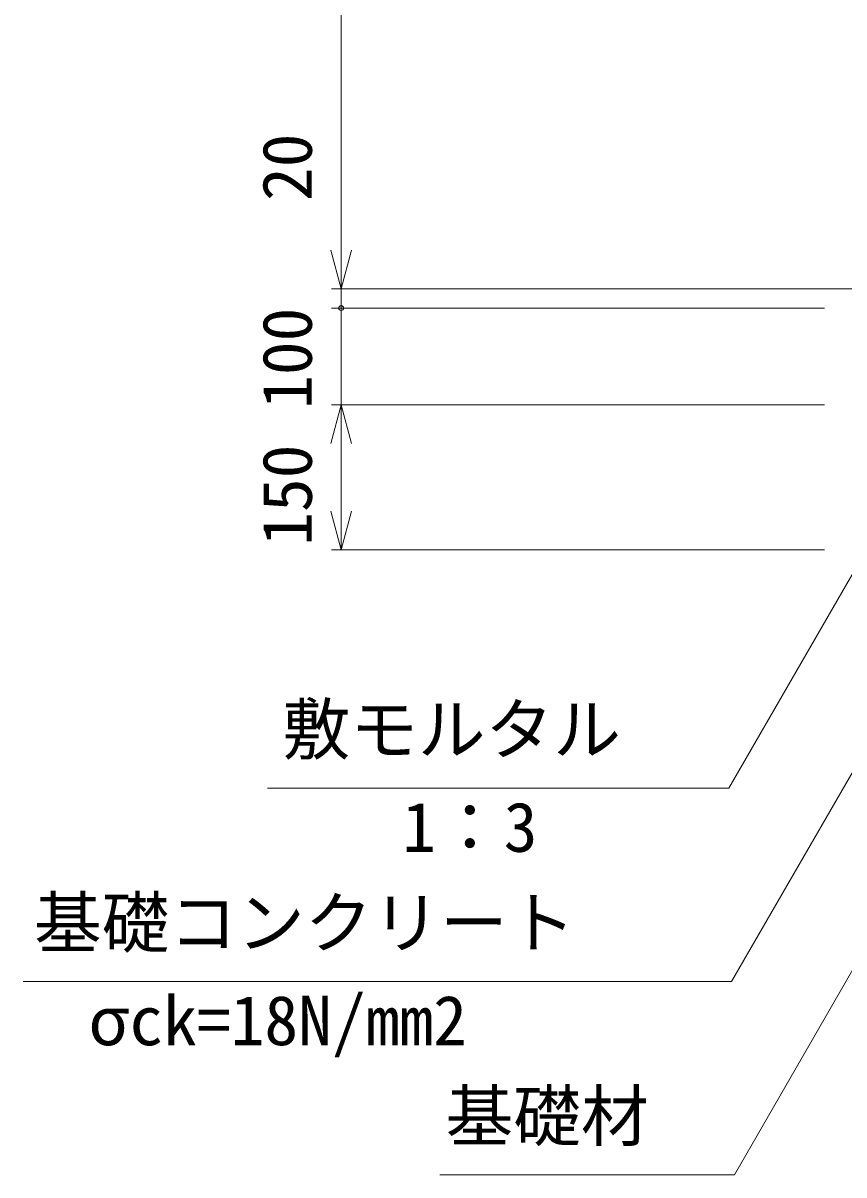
# Model space of a CAD drawing. Units: millimetres, scale not verified. Extents: x -1 to 252299, y 59402 to 118802.
# Drawn here: x 53268 to 57513, y 72570 to 78528 of the extents above; entities that cross this region are included whole.
import ezdxf
from ezdxf.enums import TextEntityAlignment as Align

# ---------------------------------------------------------------- set-up
doc = ezdxf.new("R2010")
doc.units = ezdxf.units.MM
doc.header["$LTSCALE"] = 300
for name, color, linetype, lineweight in [('0_2', 1, 'Continuous', 18), ('D-STR-DIM', 7, 'Continuous', 18), ('D-STR-HTXT', 7, 'Continuous', 18)]:
    doc.layers.add(name, color=color, linetype=linetype, lineweight=lineweight)
doc.styles.add('ＭＳ ゴシック', font='')
doc.styles.get('ＭＳ ゴシック').set_extended_font_data('MS Gothic')

msp = doc.modelspace()

# ---------------------------------------------------------------- linework, layer by layer
at = {"layer": '0_2'}
for p, q in [((54913.3, 77153.6), (54859.7, 77353.6)), ((54913.3, 77153.6), (54859.7, 77353.6)), ((54966.9, 77353.6), (54913.3, 77153.6)), ((54913.3, 77153.6), (54913.3, 77353.6)), ((54966.9, 77353.6), (54913.3, 77153.6)), ((54913.3, 77153.6), (54913.3, 77353.6)), ((54859.7, 76353.6), (54913.3, 76553.6)), ((54913.3, 76553.6), (54966.9, 76353.6)), ((54913.3, 76553.6), (54913.3, 76353.6)), ((54913.3, 75803.6), (54859.7, 76003.6)), ((54966.9, 76003.6), (54913.3, 75803.6)), ((54913.3, 75803.6), (54913.3, 76003.6))]:
    msp.add_line(p, q, dxfattribs=at)
for start, end in [(90, 270), (90, 270), (270, 90), (270, 90)]:
    msp.add_arc((54913.3, 77053.6), 12.5, start, end, dxfattribs=at)
at = {"layer": 'D-STR-DIM'}
for p, q in [((54913.3, 86953.6), (54913.3, 77353.6)), ((54913.3, 77353.6), (54913.3, 78119.3)), ((57913.3, 77153.6), (54863.3, 77153.6)), ((57913.3, 77153.6), (54863.3, 77153.6)), ((54913.3, 77053.6), (54913.3, 77153.6)), ((57413.3, 77053.6), (54863.3, 77053.6)), ((57413.3, 77053.6), (54863.3, 77053.6)), ((54913.3, 76553.6), (54913.3, 77053.6)), ((54913.3, 77053.6), (54913.3, 76853.6)), ((57413.3, 76553.6), (54863.3, 76553.6)), ((57413.3, 76553.6), (54863.3, 76553.6)), ((54913.3, 76003.6), (54913.3, 76353.6)), ((57413.3, 75803.6), (54863.3, 75803.6))]:
    msp.add_line(p, q, dxfattribs=at)
at = {"layer": 'D-STR-HTXT'}
for p, q in [((58288.7, 76945.5), (56917.1, 74569.8)), ((58679.8, 76596.5), (56931.9, 73569.8)), ((58835.8, 75850.9), (56946.6, 72569.8)), ((56917.1, 74569.8), (54532.9, 74569.8)), ((56931.9, 73569.8), (53267.9, 73569.8)), ((56946.6, 72569.8), (55423.9, 72569.8))]:
    msp.add_line(p, q, dxfattribs=at)

# ---------------------------------------------------------------- texts
at = {"layer": 'D-STR-DIM', "color": 1, "style": 'ＭＳ ゴシック'}
for s, p in [('20', (54838.3, 77607.3)), (' 100', (54838.3, 76357.6)), ('150', (54838.3, 75824.1))]:
    msp.add_text(s, height=256.6, rotation=90, dxfattribs=at).set_placement(p, align=Align.BOTTOM_LEFT)
at = {"layer": 'D-STR-HTXT', "color": 1, "style": 'ＭＳ ゴシック'}
for s, p in [('敷モルタル', (54609.7, 74669.8)), ('1：3', (55229.2, 74164.1)), ('基礎コンクリート', (53324.8, 73669.8)), ('σck=18N/mm2', (53605.4, 73164.1)), ('基礎材', (55453.3, 72669.8))]:
    msp.add_text(s, height=256.6, dxfattribs=at).set_placement(p, align=Align.BOTTOM_LEFT)

doc.saveas('drawing.dxf')
